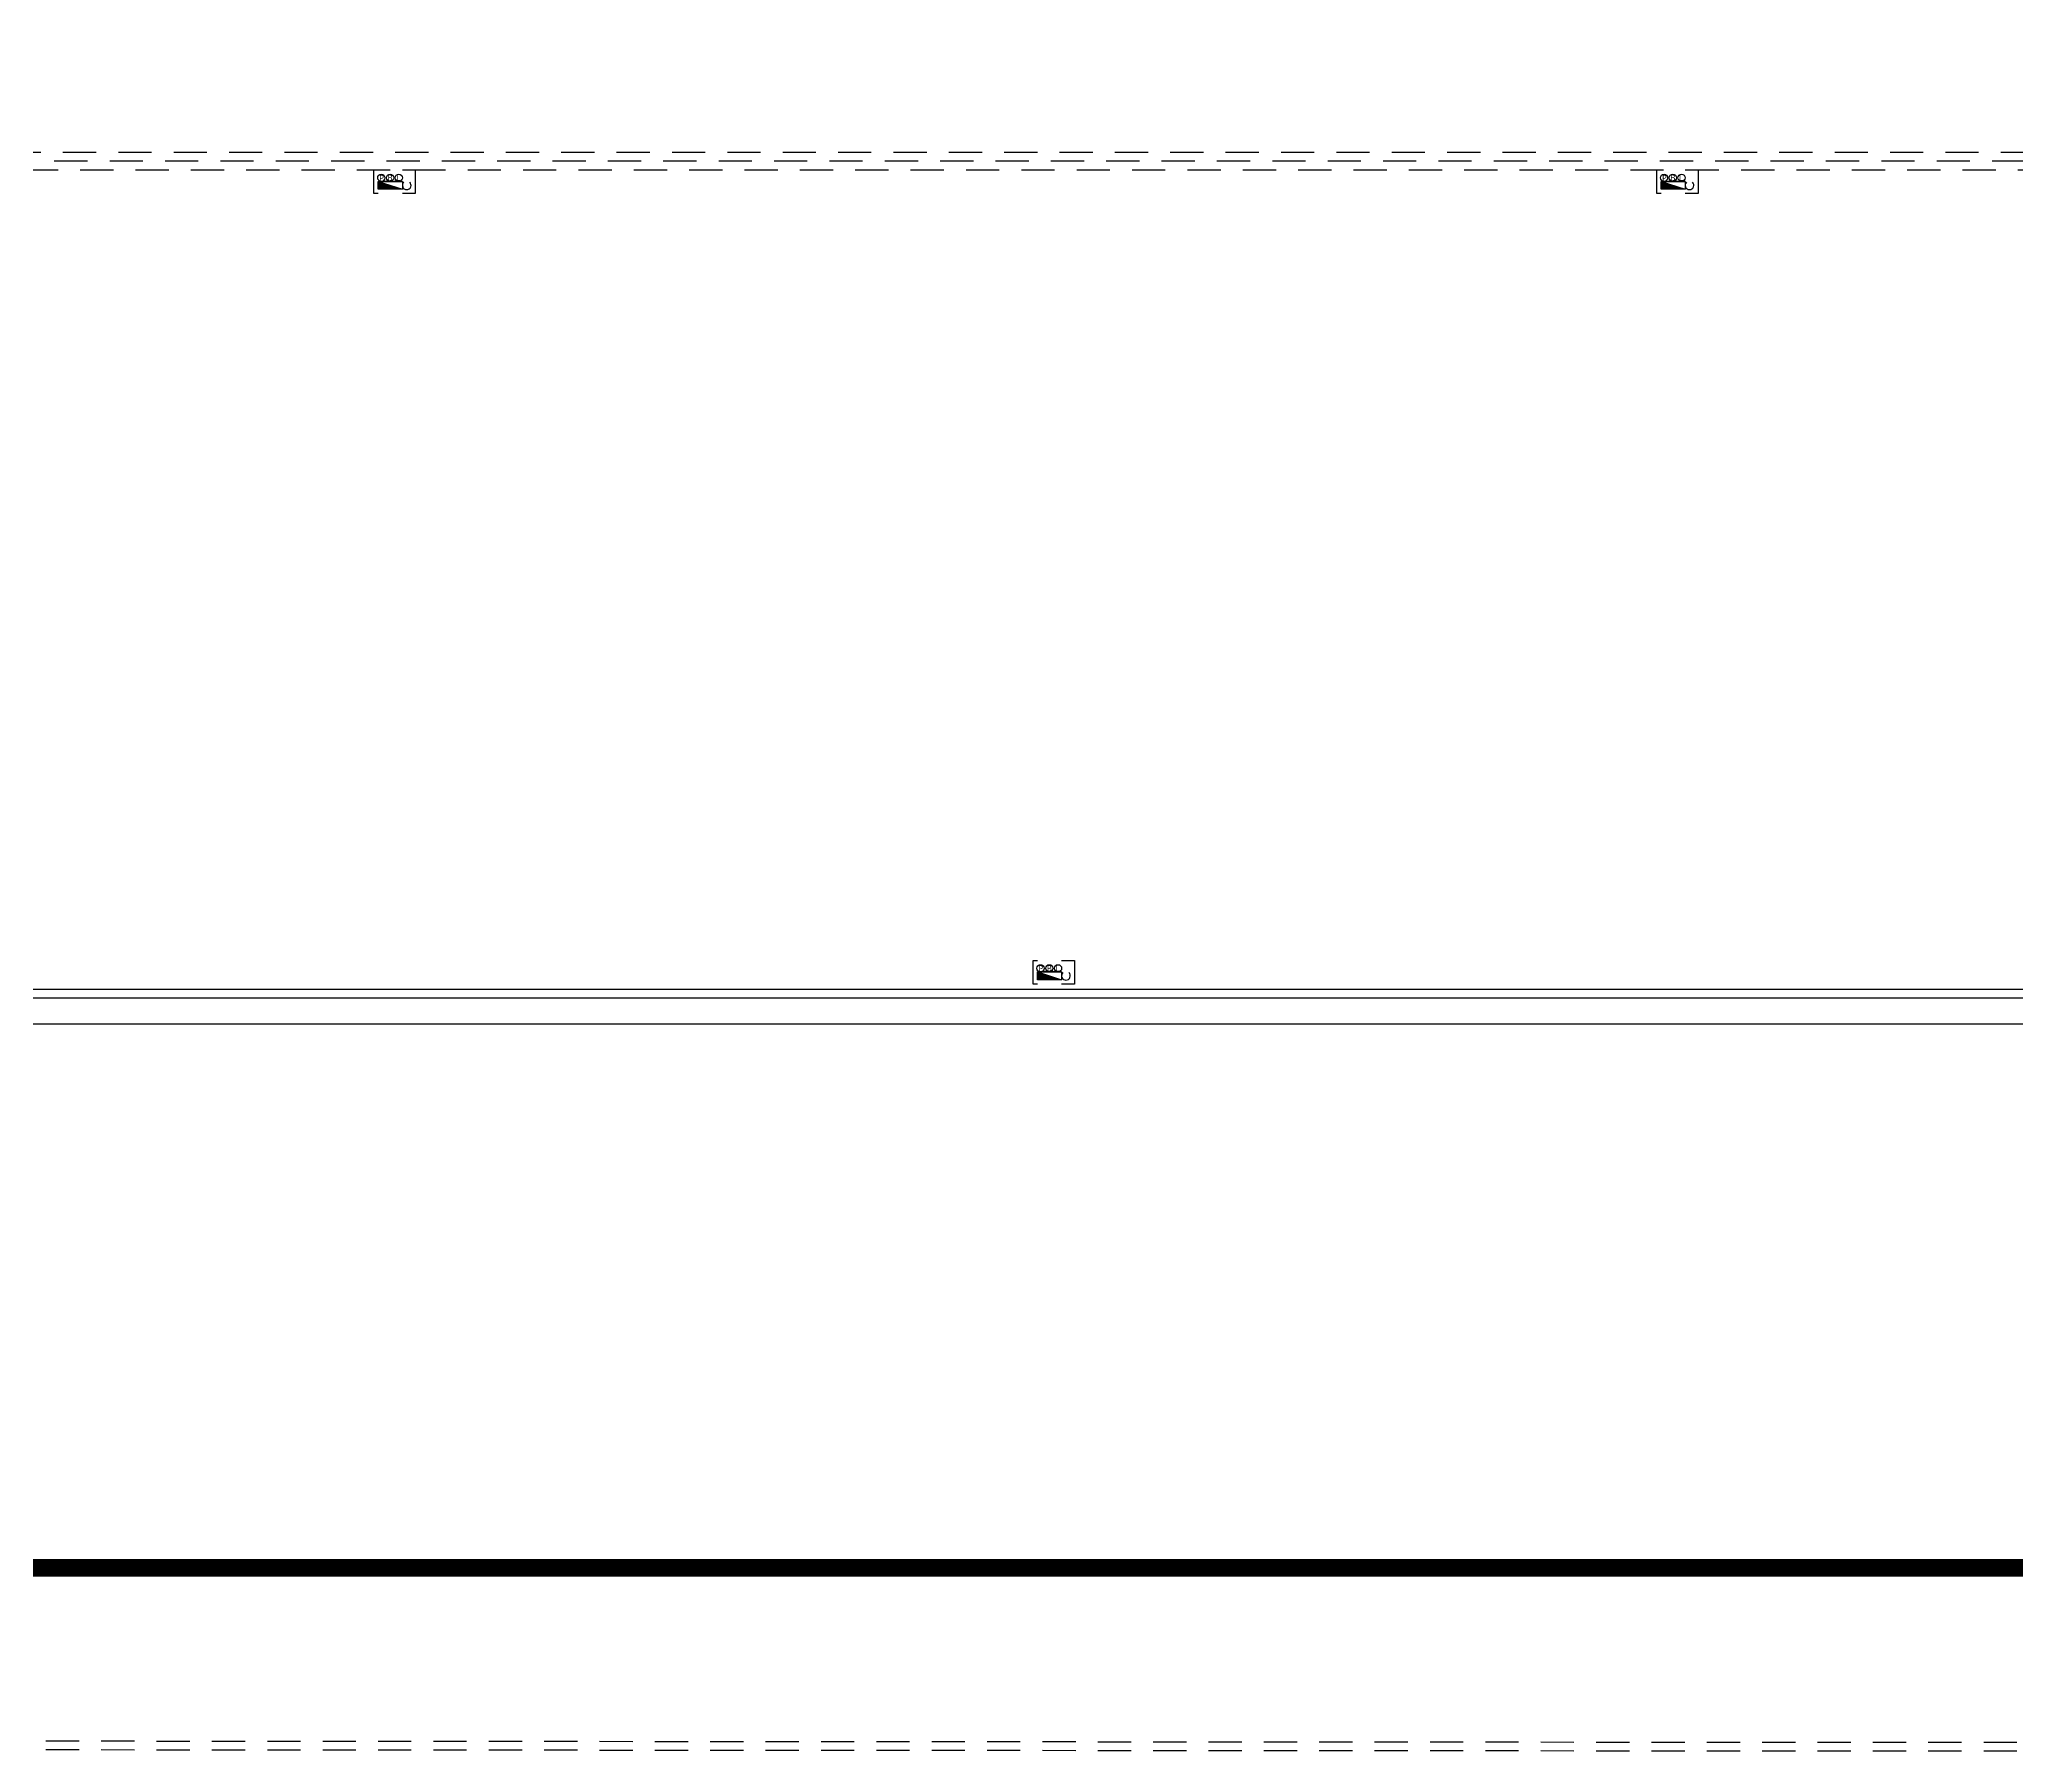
# Model space of a CAD drawing. Header units: millimetres. Extents: x 3775 to 244986, y 1861 to 55808.
# Drawn here: x 76504 to 77694, y 22423 to 23454 of the extents above; entities that cross this region are included whole.
import ezdxf
from ezdxf.enums import TextEntityAlignment as Align

# ---------------------------------------------------------------- set-up
doc = ezdxf.new("R2010")
doc.units = ezdxf.units.MM
doc.header["$LTSCALE"] = 100
doc.header["$MEASUREMENT"] = 0
doc.linetypes.add('-HID', pattern=[2.5, 1.5, -1])
doc.linetypes.add('HIDDEN', pattern=[2, 1, -1])
doc.layers.get('0').update_dxf_attribs({"linetype": 'CONTINUOUS'})
for name, color, linetype in [('ELE2', 3, 'CONTINUOUS'), ('IHC', 3, 'CONTINUOUS'), ('LAND-2', 4, 'CONTINUOUS'), ('LAND-3', 9, 'CONTINUOUS'), ('트렌치', 9, 'CONTINUOUS')]:
    doc.layers.add(name, color=color, linetype=linetype)
doc.styles.add('MAP_맑은고딕', font='malgun_0.ttf')

# ---------------------------------------------------------------- blocks, each defined once
blk = doc.blocks.new('소화전(H)')
at = {"layer": 'IHC'}
h = blk.add_hatch(color=3, dxfattribs=at)
h.dxf.hatch_style = 1
h.paths.add_polyline_path([(-2.78, 0), (2.78, -1.8), (2.78, 0)])
at = {"linetype": 'HIDDEN', "ltscale": 0.2}
for points in [[(-2.78, -4.44), (-5.75, -4.44), (-5.75, 1), (-2.78, 1)], [(2.78, 1), (3.78, 1), (3.78, -4.44), (2.78, -4.44)]]:
    blk.add_lwpolyline(points, dxfattribs=at)
at = {"layer": 'IHC', "color": 3}
for p, q in [((2.78, -1.8), (-2.78, 0)), ((-2.78, -1.8), (2.78, -1.8))]:
    blk.add_line(p, q, dxfattribs=at)
blk.add_lwpolyline([(2.78, -1.8), (-2.78, -1.8), (-2.78, 0), (2.78, 0)], close=True, dxfattribs=at)
for centre in [(-1.95, -2.63), (0.05, -2.63), (2.08, -2.63)]:
    blk.add_circle(centre, 0.83, dxfattribs=at)
blk.add_arc((-3.78, -0.9), 1, 313.176, 226.824, dxfattribs=at)
at = {"layer": 'IHC', "color": 2, "style": 'MAP_맑은고딕'}
for s, p in [('L', (-1.84, -2.62)), ('B', (0.06, -2.62)), ('P', (2, -2.58))]:
    blk.add_text(s, height=1.38, rotation=180, dxfattribs=at).set_placement(p, align=Align.MIDDLE_CENTER)
blk = doc.blocks.new('A$C5041cb64')
at = {"xscale": 100, "yscale": 100, "zscale": 100, "rotation": 179.9999999999999}
for p in [(-426970, 86177), (-397417, 86177), (-411782, 67972)]:
    blk.add_blockref('소화전(H)', p, dxfattribs=at)
blk = doc.blocks.new('KEY PLAN_계단실G')
at = {"layer": 'ELE2', "color": 253, "ltscale": 0.1}
for points in [[(-430.22, -2156.49), (-3627.47, -2156.49), (-3627.47, -396.9)], [(-430.22, -2144.73), (-3615.71, -2144.73), (-3615.71, -396.9), (-3627.47, -396.9)]]:
    blk.add_lwpolyline(points, dxfattribs=at)
at = {"layer": 'LAND-2', "color": 253, "linetype": '-HID', "ltscale": 0.1}
for points in [[(-3609.34, -1770.86), (-884.94, -1770.86), (-884.94, -2089.36), (-469.42, -2089.36), (-469.42, -1770.86), (-218.54, -1770.86), (-218.54, -933.94), (-243.53, -933.94)], [(-881.02, -1766.94), (-3609.34, -1766.94)]]:
    blk.add_lwpolyline(points, dxfattribs=at)
at = {"layer": 'LAND-3', "color": 1, "ltscale": 0.1, "const_width": 8}
blk.add_lwpolyline([(-5009.11, -372.41), (-4575.5, -2019.7), (-4564.49, -2057.18), (-4551.34, -2093.73), (-4533.51, -2129.95), (-4513.93, -2163.44), (-4492.37, -2196.43), (-4468.22, -2227.07), (-4441.35, -2255.59), (-4412.14, -2281.49), (-4380.74, -2304.73), (-4347.72, -2326.55), (-4313.93, -2346.33), (-4278.42, -2362.95), (-4241.52, -2376.51), (-4203.84, -2387.85), (-4165.32, -2396.57), (-4126.35, -2400.65), (-4087.27, -2401.89), (-0.28, -2401.89)], dxfattribs=at)
at = {"layer": 'LAND-3', "color": 253, "linetype": '-HID', "ltscale": 0.1}
for points in [[(-950.08, -2156.49), (-949.62, -2249.97, -0.414214), (-1184.82, -2485.17), (-4018.53, -2483.19)], [(-954, -2156.49), (-953.54, -2249.97, -0.414214), (-1184.82, -2481.25), (-4018.53, -2479.27)]]:
    blk.add_lwpolyline(points, format="xyb", dxfattribs=at)
at = {"layer": '트렌치', "color": 253, "ltscale": 0.1}
blk.add_lwpolyline([(-377.3, -220.5), (-377.3, -298.9), (-316.54, -298.9), (-316.54, -334.18), (-167.09, -334.18), (-167.09, -1897.28), (-316.54, -1897.28), (-316.54, -1932.56), (-377.3, -1932.56), (-377.3, -2007.04), (-434.14, -2007.04), (-434.14, -2140.81), (-3611.79, -2140.81), (-3611.79, -400.82)], dxfattribs=at)
at = {"layer": '트렌치', "color": 253, "linetype": '-HID', "ltscale": 0.1}
blk.add_lwpolyline([(-256.27, -941.78), (-226.38, -941.78), (-226.38, -1763.02), (-477.26, -1763.02), (-477.26, -2081.52), (-877.1, -2081.52), (-877.1, -1763.02), (-3609.34, -1763.02)], dxfattribs=at)
at = {"color": 253, "linetype": '-HID', "ltscale": 0.1, "xscale": 0.01959999999999999, "yscale": 0.01959999999999999, "zscale": 0.01959999999999999}
blk.add_blockref('A$C5041cb64', (5774.31, -3468.65), dxfattribs=at)

msp = doc.modelspace()

# ---------------------------------------------------------------- block references
at = {"xscale": 1.333333333333333, "yscale": 1.333333333333333, "zscale": 1.333333333333333}
msp.add_blockref('KEY PLAN_계단실G', (80173.8, 25736.9), dxfattribs=at)

doc.saveas('drawing.dxf')
